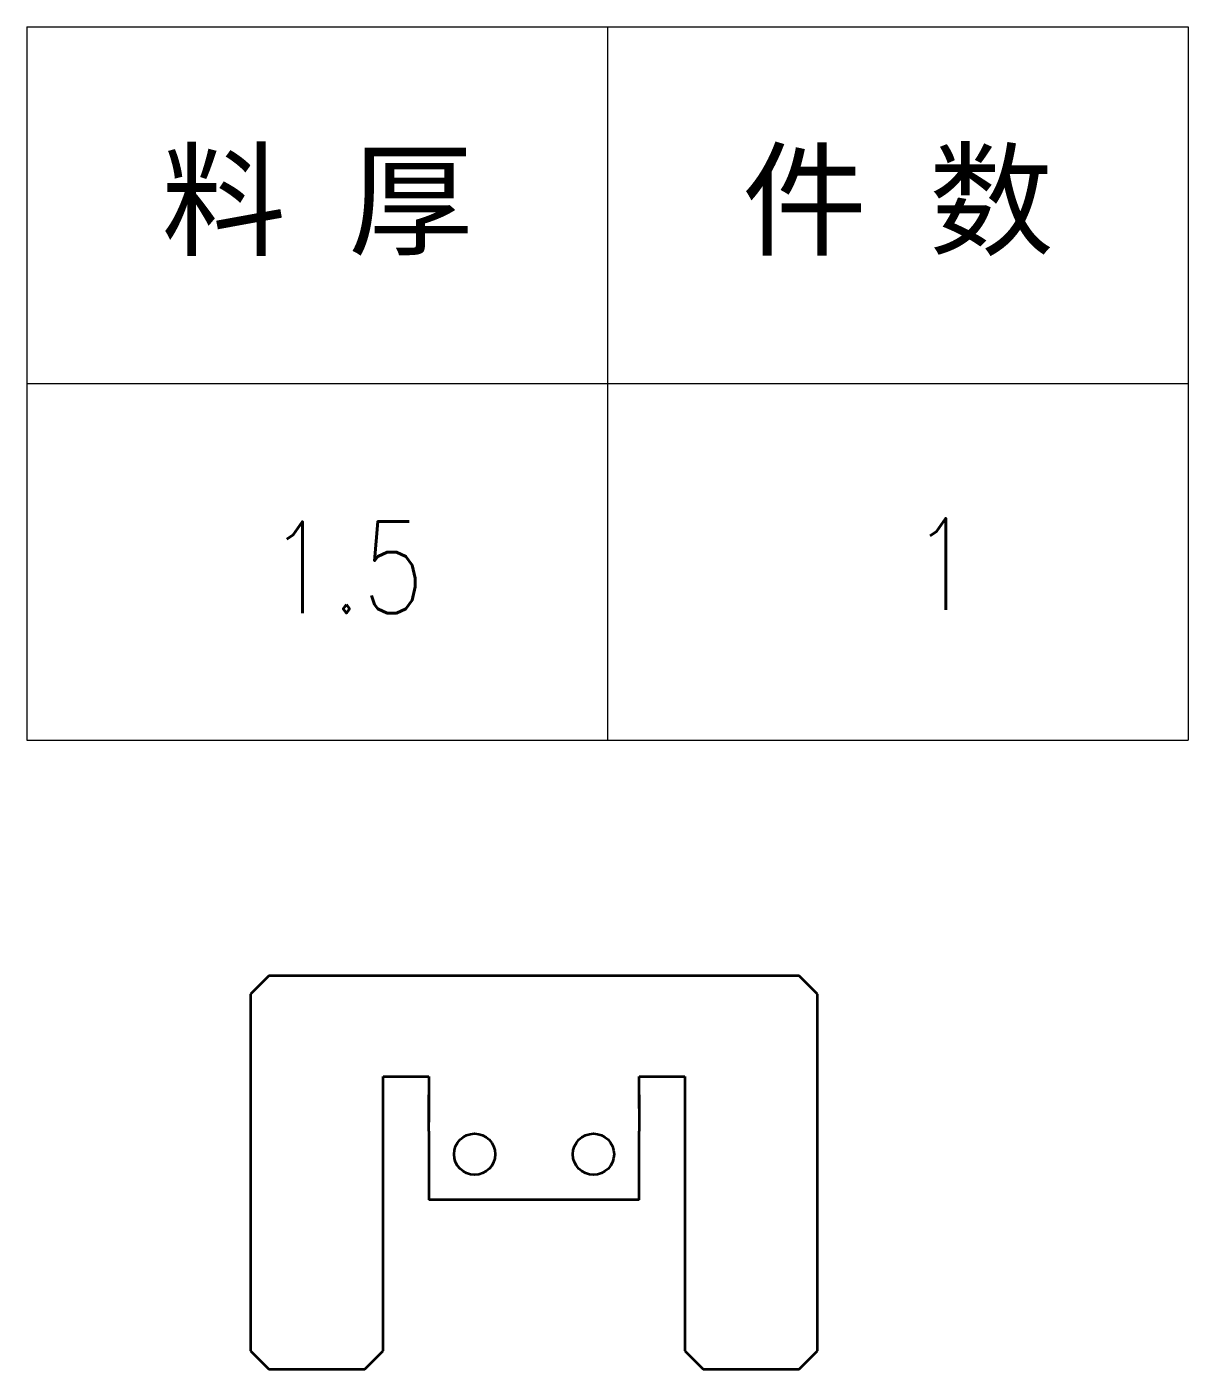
# Model space of a CAD drawing. Header units: millimetres. Extents: x 1201 to 11615, y -7347 to 2683.
# Drawn here: x 2928.1 to 3055.1, y -6939.6 to -6792.9 of the extents above; entities that cross this region are included whole.
import ezdxf
from ezdxf.enums import TextEntityAlignment as Align

# ---------------------------------------------------------------- set-up
doc = ezdxf.new("R2010")
doc.units = ezdxf.units.MM
doc.layers.add('DIM', color=3, linetype='Continuous', lineweight=20)
doc.layers.add('DRAWING', color=7, linetype='Continuous', lineweight=35)
doc.styles.add('DIM', font='romans.shx', dxfattribs={"width": 0.8, "bigfont": 'bigfont.shx'})
doc.styles.get("Standard").update_dxf_attribs({"font": 'arial.ttf'})

# ---------------------------------------------------------------- blocks, each defined once
blk = doc.blocks.new('*T31')
at = {"color": 0, "linetype": 'ByBlock', "lineweight": -2, "transparency": 16777216}
for p, q in [((0, 0), (127, 0)), ((0, 0), (0, -78)), ((63.5, 0), (63.5, -78)), ((127, 0), (127, -78)), ((0, -39), (127, -39)), ((0, -78), (127, -78))]:
    blk.add_line(p, q, dxfattribs=at)
at = {"color": 0, "transparency": 16777216, "char_height": 10, "width": 60.5, "attachment_point": 5}
for s, insert in [('{\\fSimSun|b0|i0|c134|p2;料 厚}', (31.75, -19.5)), ('{\\fSimSun|b0|i0|c134|p2;件 数}', (95.25, -19.5))]:
    blk.add_mtext(s, dxfattribs=dict(at, insert=insert))
blk = doc.blocks.new('拆图参数')
blk.add_blockref('*T31', (-63.5, 78))
at = {"style": 'DIM', "width": 0.8}
blk.add_attdef('6', text='', height=10, dxfattribs=at).set_placement((-37.13, 18.91), align=Align.MIDDLE_LEFT)
blk.add_attdef('1', text='', height=10, dxfattribs=at).set_placement((36.65, 19.27), align=Align.MIDDLE_CENTER)

msp = doc.modelspace()

# ---------------------------------------------------------------- linework, layer by layer
at = {"layer": 'DRAWING', "lineweight": 35, "ltscale": 0.070711}
for p, q in [((2954.616, -6896.63), (2952.616, -6898.63)), ((3014.616, -6898.63), (3012.616, -6896.63)), ((2952.616, -6937.63), (2954.616, -6939.63)), ((2965.116, -6939.63), (2967.116, -6937.63)), ((3000.116, -6937.63), (3002.116, -6939.63)), ((3012.616, -6939.63), (3014.616, -6937.63))]:
    msp.add_line(p, q, dxfattribs=at)
at = {"layer": 'DRAWING', "lineweight": 35}
for p, q in [((3012.616, -6896.63), (2954.616, -6896.63)), ((2952.616, -6898.63), (2952.616, -6937.63)), ((3014.616, -6937.63), (3014.616, -6898.63)), ((2967.116, -6937.63), (2967.116, -6907.63)), ((3000.116, -6907.63), (3000.116, -6937.63)), ((2995.116, -6921.13), (2972.116, -6921.13))]:
    msp.add_line(p, q, dxfattribs=at)
at = {"layer": 'DRAWING', "lineweight": 35, "ltscale": 0.125}
for p, q in [((2967.116, -6907.63), (2972.116, -6907.63)), ((2995.116, -6907.63), (3000.116, -6907.63))]:
    msp.add_line(p, q, dxfattribs=at)
at = {"layer": 'DRAWING', "lineweight": 35, "ltscale": 0.0375}
for p, q in [((2972.116, -6907.63), (2972.116, -6909.13)), ((2995.116, -6909.13), (2995.116, -6907.63)), ((2972.116, -6911.13), (2972.116, -6912.63)), ((2995.116, -6911.13), (2995.116, -6912.63))]:
    msp.add_line(p, q, dxfattribs=at)
at = {"layer": 'DRAWING', "lineweight": 35, "ltscale": 0.05}
for p, q in [((2972.116, -6909.13), (2972.116, -6911.13)), ((2995.116, -6911.13), (2995.116, -6909.13))]:
    msp.add_line(p, q, dxfattribs=at)
at = {"layer": 'DRAWING', "lineweight": 35, "ltscale": 0.1}
for p, q in [((2972.116, -6913.63), (2972.116, -6909.63)), ((2995.116, -6909.63), (2995.116, -6913.63))]:
    msp.add_line(p, q, dxfattribs=at)
at = {"layer": 'DRAWING', "lineweight": 35, "ltscale": 0.1875}
for p, q in [((2972.116, -6913.63), (2972.116, -6921.13)), ((2995.116, -6921.13), (2995.116, -6913.63))]:
    msp.add_line(p, q, dxfattribs=at)
at = {"layer": 'DRAWING', "lineweight": 35, "ltscale": 0.2625}
for p, q in [((2954.616, -6939.63), (2965.116, -6939.63)), ((3002.116, -6939.63), (3012.616, -6939.63))]:
    msp.add_line(p, q, dxfattribs=at)
at = {"layer": 'DRAWING', "lineweight": 35}
for centre in [(2977.116, -6916.13), (2990.116, -6916.13)]:
    msp.add_circle(centre, 2.25, dxfattribs=at)

# ---------------------------------------------------------------- block references
at = {"layer": 'DIM', "ltscale": 2}
msp.add_blockref('拆图参数', (2991.649, -6870.883), dxfattribs=at).add_auto_attribs({'1': '1', '6': '1.5'})

doc.saveas('drawing.dxf')
